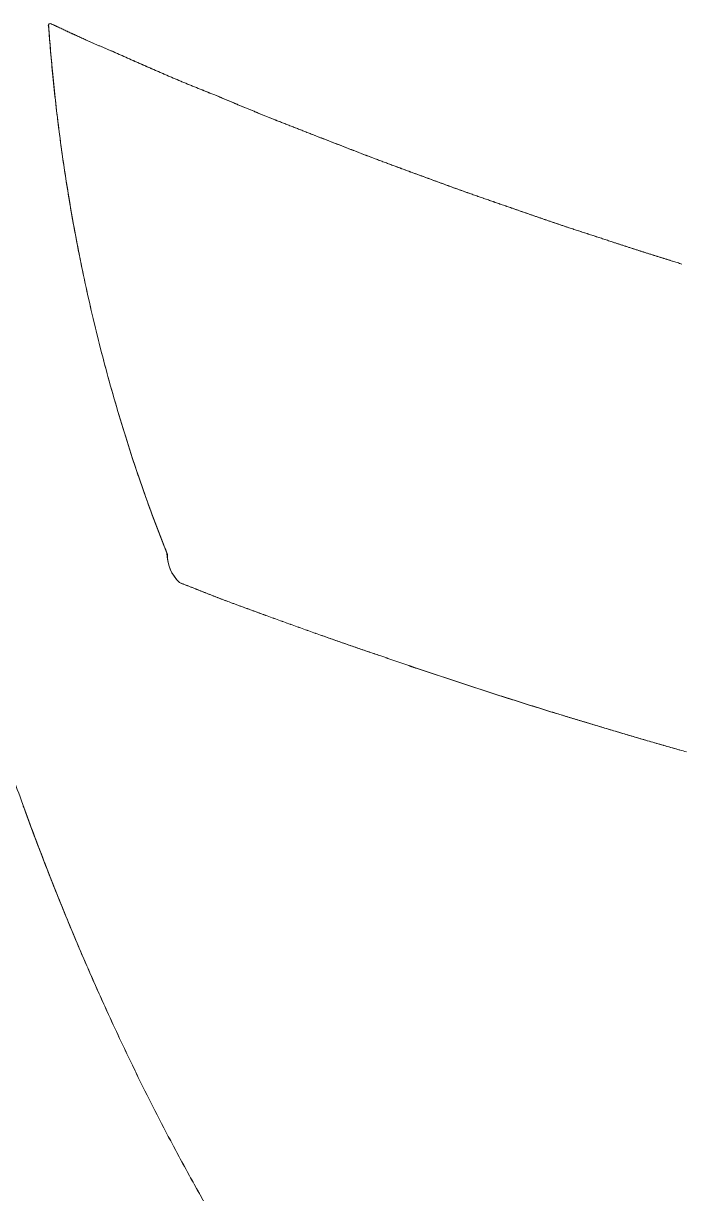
# Model space of a CAD drawing. Header units: millimetres. Extents: x 8533 to 164433, y 5768 to 115327.
# Drawn here: x 56978.9 to 57012.6, y 107603.4 to 107663.5 of the extents above; entities that cross this region are included whole.
import ezdxf

# ---------------------------------------------------------------- set-up
doc = ezdxf.new("R2010")
doc.units = ezdxf.units.MM
doc.header["$LTSCALE"] = 250
doc.layers.add('06_G-ENP_심볼', color=3, linetype='Continuous')
doc.layers.add('G-ENP', color=1, linetype='Continuous')

# ---------------------------------------------------------------- blocks, each defined once
blk = doc.blocks.new('zw$82BC')
at = {"layer": 'G-ENP', "color": 8, "lineweight": 0}
for centre, radius, start, end in [((15.89245, 90.76881), 0.00145, 99.19856, 217.88215), ((15.89227, 90.76907), 0.00116, 90.30004, 208.95713), ((15.43144, 89.76719), 1.10383, 65.24991, 65.32739), ((15.42886, 89.76158), 1.11, 65.24722, 65.32428), ((15.35066, 89.59195), 1.29679, 65.18394, 65.2499), ((15.34705, 89.58414), 1.30539, 65.18169, 65.24722), ((15.23437, 89.34048), 1.57385, 65.12957, 65.18394), ((15.22901, 89.32891), 1.5866, 65.12776, 65.18169), ((17.03564, 90.8482), 1.14716, 183.98364, 184.78293), ((17.03649, 90.84827), 1.14801, 184.01325, 184.81333), ((15.05368, 88.95069), 2.00348, 65.08683, 65.12957), ((15.04495, 88.93186), 2.02424, 65.08545, 65.12776), ((14.73656, 88.26792), 2.7563, 65.05573, 65.08683), ((14.71996, 88.2322), 2.79569, 65.05479, 65.08545), ((14.03984, 86.76999), 4.40833, 65.03625, 65.05573), ((13.99714, 86.67824), 4.50953, 65.03575, 65.05479), ((11.29646, 80.87707), 10.90854, 65.028375, 65.03626), ((11.02787, 80.30023), 11.54485, 65.028305, 65.035755), ((25.88419, 112.20106), 23.64568, 245.028383, 245.032029), ((24.82901, 109.93509), 21.14608, 245.028313, 245.032389), ((18.32017, 95.95626), 5.72619, 245.03204, 245.04713), ((18.25382, 95.81371), 5.56896, 245.0324, 245.04792), ((17.28777, 93.7375), 3.27901, 245.04714, 245.07357), ((17.26614, 93.69098), 3.2277, 245.04793, 245.07478), ((16.87934, 92.85869), 2.30992, 245.07359, 245.11122), ((16.86878, 92.83595), 2.28485, 245.0748, 245.11285), ((16.66127, 92.38865), 1.79176, 245.11124, 245.15993), ((16.65505, 92.37524), 1.77698, 245.11287, 245.16197), ((16.52615, 92.09676), 1.47012, 245.15995, 245.21953), ((16.52208, 92.08796), 1.46041, 245.16199, 245.22197), ((16.4346, 91.89845), 1.25169, 245.21955, 245.28982), ((16.43174, 91.89225), 1.24486, 245.222, 245.29266), ((16.36876, 91.75537), 1.09419, 245.28984, 245.37058), ((16.36665, 91.75078), 1.08914, 245.29268, 245.37382), ((16.31936, 91.64763), 0.97567, 245.37061, 245.4616), ((16.31775, 91.64411), 0.97179, 245.37384, 245.46522), ((16.28112, 91.56387), 0.88359, 245.46163, 245.56263), ((16.27986, 91.56109), 0.88054, 245.46525, 245.56661), ((16.12028, 91.20873), 0.49373, 245.50583, 245.6368), ((16.10691, 91.17926), 0.46136, 245.50729, 245.64504), ((16.00672, 90.95851), 0.21894, 245.69669, 245.97014), ((16.00706, 90.95927), 0.21978, 245.70745, 245.97987), ((16.0167, 90.9809), 0.24346, 245.97012, 246.21628), ((16.01712, 90.98184), 0.24448, 245.97985, 246.22499), ((16.02892, 91.00863), 0.27376, 246.21626, 246.43536), ((16.02944, 91.0098), 0.27503, 246.22497, 246.44306), ((16.0443, 91.04388), 0.31221, 246.43534, 246.62757), ((16.04495, 91.04539), 0.31386, 246.44304, 246.63426), ((16.06434, 91.09025), 0.36274, 246.62755, 246.79307), ((16.06521, 91.09228), 0.36494, 246.63424, 246.79876), ((16.09171, 91.1541), 0.4322, 246.79306, 246.932), ((16.09294, 91.15697), 0.43532, 246.79875, 246.9367), ((16.13158, 91.24771), 0.53395, 246.93199, 247.04446), ((16.13344, 91.25208), 0.5387, 246.93669, 247.04816), ((16.19544, 91.39849), 0.6977, 247.04445, 247.1305), ((16.1986, 91.40597), 0.70581, 247.04816, 247.13321), ((16.31519, 91.68239), 1.00582, 247.1305, 247.19016), ((16.32177, 91.69802), 1.02277, 247.13321, 247.19188), ((16.62409, 92.41687), 1.80261, 247.19016, 247.22342), ((16.64551, 92.46786), 1.85792, 247.19188, 247.22416), ((19.32202, 98.84237), 8.77153, 247.22343, 247.23026), ((19.89982, 100.2187), 10.26423, 247.224165, 247.230001), ((14.75055, 87.95115), 3.0402, 67.21059, 67.23027), ((14.80736, 88.08643), 2.89348, 67.20933, 67.23001), ((15.42833, 89.56436), 1.29039, 67.16429, 67.2106), ((15.43895, 89.58962), 1.26299, 67.16203, 67.20935), ((15.61231, 90.00128), 0.81631, 67.09122, 67.16431), ((15.61665, 90.01157), 0.80515, 67.08796, 67.16205), ((17.05514, 90.84983), 1.16672, 184.78257, 185.60404), ((17.05575, 90.84988), 1.16733, 184.81298, 185.63531), ((15.69838, 90.20494), 0.59522, 66.99119, 67.09125), ((15.70073, 90.21049), 0.58919, 66.98691, 67.08798), ((15.74847, 90.3229), 0.46706, 66.86398, 66.99122), ((15.74995, 90.32637), 0.46329, 66.85867, 66.98694), ((15.78138, 90.39992), 0.3833, 66.70931, 66.86401), ((15.7824, 90.4023), 0.38072, 66.70297, 66.8587), ((15.86153, 90.58881), 0.17812, 65.59888, 66.36488), ((15.85906, 90.58321), 0.18424, 65.58929, 66.34827), ((18.82091, 97.21454), 7.07849, 245.940447, 245.961609), ((18.78858, 97.14209), 6.99915, 245.941126, 245.962528), ((18.15354, 95.7183), 5.44015, 245.96161, 245.98919), ((18.13451, 95.67562), 5.39342, 245.96253, 245.99035), ((17.73902, 94.78776), 4.42147, 245.98919, 246.02319), ((17.7265, 94.75961), 4.39066, 245.99035, 246.02459), ((17.45626, 94.15197), 3.72563, 246.02319, 246.06358), ((17.44738, 94.13198), 3.70376, 246.02459, 246.06522), ((17.25083, 93.68917), 3.21929, 246.06358, 246.11038), ((17.2442, 93.67423), 3.20295, 246.06522, 246.11226), ((17.09465, 93.33658), 2.83365, 246.11038, 246.16359), ((17.08952, 93.32496), 2.82095, 246.11226, 246.16571), ((16.97179, 93.05848), 2.52963, 246.16359, 246.22324), ((16.96768, 93.04918), 2.51946, 246.16571, 246.2256), ((16.8725, 92.83312), 2.28336, 246.22324, 246.28935), ((16.86914, 92.82548), 2.27502, 246.2256, 246.29196), ((16.79051, 92.64644), 2.07947, 246.28935, 246.36196), ((16.78771, 92.64005), 2.0725, 246.29195, 246.36482), ((16.7216, 92.48899), 1.9076, 246.36196, 246.44112), ((16.71923, 92.48356), 1.90167, 246.36481, 246.44422), ((16.66281, 92.35416), 1.76051, 246.44111, 246.52687), ((16.66077, 92.34947), 1.7554, 246.44421, 246.53022), ((16.61202, 92.2372), 1.633, 246.52686, 246.61928), ((16.61025, 92.23311), 1.62854, 246.53021, 246.62288), ((17.06863, 90.85114), 1.18027, 185.60371, 186.44934), ((17.06903, 90.85118), 1.18067, 185.63499, 186.48156), ((16.56767, 92.13461), 1.52123, 246.61927, 246.71842), ((16.56611, 92.131), 1.5173, 246.62287, 246.72227), ((16.52856, 92.04373), 1.4223, 246.71841, 246.82437), ((16.52719, 92.04052), 1.41881, 246.72226, 246.82848), ((16.49381, 91.96255), 1.334, 246.82436, 246.93721), ((16.49258, 91.95967), 1.33086, 246.82847, 246.94158), ((16.4627, 91.88948), 1.25458, 246.9372, 247.05704), ((16.4616, 91.88688), 1.25175, 246.94157, 247.06167), ((16.43467, 91.82327), 1.18268, 247.05703, 247.18397), ((16.43367, 91.8209), 1.18011, 247.06166, 247.18887), ((16.13478, 91.11124), 0.41007, 247.2289, 247.43856), ((16.13199, 91.10459), 0.40286, 247.24249, 247.44908), ((16.5549, 92.11938), 1.50225, 247.39387, 247.44504), ((16.55304, 92.1149), 1.4974, 247.39571, 247.44704), ((16.50909, 92.00909), 1.38282, 247.44504, 247.50071), ((16.50752, 92.00529), 1.3787, 247.44704, 247.50288), ((16.47002, 91.91477), 1.28073, 247.5007, 247.56089), ((16.46867, 91.91149), 1.27718, 247.50288, 247.56324), ((16.43627, 91.83304), 1.1923, 247.56089, 247.62561), ((16.4351, 91.83018), 1.18921, 247.56324, 247.62813), ((16.40679, 91.76142), 1.11486, 247.62561, 247.69489), ((16.40576, 91.75891), 1.11214, 247.62813, 247.69758), ((16.3808, 91.69805), 1.04636, 247.69489, 247.76876), ((16.37988, 91.69581), 1.04394, 247.69758, 247.77162), ((16.35767, 91.64148), 0.98525, 247.76875, 247.84725), ((16.35686, 91.63947), 0.98308, 247.77162, 247.85028), ((16.33696, 91.5906), 0.93031, 247.84724, 247.9304), ((16.33622, 91.58879), 0.92835, 247.85028, 247.93361), ((16.31828, 91.54452), 0.88058, 247.9304, 248.01826), ((16.31761, 91.54287), 0.87881, 247.93361, 248.02165), ((16.30133, 91.50253), 0.8353, 248.01826, 248.11088), ((16.30072, 91.50102), 0.83368, 248.02165, 248.11445), ((16.28587, 91.46405), 0.79383, 248.11087, 248.20831), ((16.28531, 91.46267), 0.79235, 248.11444, 248.21206), ((16.2717, 91.42862), 0.75567, 248.20831, 248.31062), ((16.27119, 91.42734), 0.7543, 248.21206, 248.31456), ((16.25866, 91.39584), 0.7204, 248.31061, 248.41787), ((16.25819, 91.39465), 0.71912, 248.31455, 248.42199), ((16.24662, 91.36538), 0.68765, 248.41786, 248.53013), ((16.24618, 91.36428), 0.68647, 248.42198, 248.53445), ((16.23545, 91.33699), 0.65714, 248.53013, 248.64749), ((16.23505, 91.33596), 0.65603, 248.53444, 248.652), ((16.22506, 91.31042), 0.62861, 248.64748, 248.77003), ((16.22469, 91.30945), 0.62757, 248.65199, 248.77473), ((16.21537, 91.28548), 0.60185, 248.77002, 248.89783), ((16.21502, 91.28457), 0.60088, 248.77472, 248.90274), ((15.97349, 90.6615), 0.06737, 66.14223, 68.04074), ((15.9731, 90.66052), 0.06843, 66.09754, 67.99818), ((17.07676, 90.85206), 1.18845, 186.44905, 187.3207), ((17.07697, 90.85208), 1.18866, 186.48127, 187.35393), ((16.72512, 92.42964), 1.8539, 247.00001, 247.07238), ((16.72611, 92.43197), 1.85643, 247.00277, 247.07504), ((16.75214, 92.49351), 1.92325, 247.07238, 247.1422), ((16.75318, 92.49598), 1.92593, 247.07504, 247.14477), ((16.78072, 92.56132), 1.99684, 247.1422, 247.20951), ((16.78183, 92.56395), 1.99969, 247.14477, 247.21199), ((16.81104, 92.63348), 2.07511, 247.20951, 247.27433), ((16.81221, 92.63628), 2.07814, 247.21199, 247.27671), ((16.84329, 92.71048), 2.15858, 247.27433, 247.33668), ((16.84454, 92.71347), 2.16183, 247.27671, 247.33897), ((16.87769, 92.79286), 2.24786, 247.33668, 247.39659), ((16.87902, 92.79606), 2.25133, 247.33897, 247.39879), ((16.9145, 92.88127), 2.34362, 247.39659, 247.45407), ((16.91593, 92.88471), 2.34735, 247.39879, 247.45618), ((16.95401, 92.97646), 2.44669, 247.45407, 247.50916), ((16.95555, 92.98017), 2.45071, 247.45618, 247.51118), ((16.9966, 93.07931), 2.55801, 247.50916, 247.56186), ((16.99826, 93.08333), 2.56236, 247.51118, 247.56379), ((17.04266, 93.19087), 2.6787, 247.56185, 247.61219), ((17.04447, 93.19524), 2.68343, 247.56379, 247.61403), ((17.09272, 93.31237), 2.81012, 247.61219, 247.66017), ((17.09468, 93.31715), 2.81528, 247.61403, 247.66193), ((17.14735, 93.44533), 2.95386, 247.66017, 247.70581), ((17.1495, 93.45056), 2.95952, 247.66192, 247.70748), ((17.2073, 93.59153), 3.11188, 247.70581, 247.74914), ((17.20966, 93.59731), 3.11812, 247.70748, 247.75072), ((17.27345, 93.75321), 3.28656, 247.74913, 247.79014), ((17.27606, 93.75962), 3.29348, 247.75071, 247.79164), ((17.34689, 93.9331), 3.48087, 247.79014, 247.82885), ((17.34981, 93.94025), 3.48859, 247.79164, 247.83026), ((17.42902, 94.13463), 3.69849, 247.82885, 247.86526), ((17.43229, 94.14267), 3.70717, 247.83026, 247.86658), ((17.52157, 94.36215), 3.94411, 247.86526, 247.89939), ((17.52527, 94.37127), 3.95395, 247.86658, 247.90062), ((17.08013, 90.85248), 1.19185, 187.32042, 188.21986), ((16.06425, 90.77502), 0.07226, 248.40504, 249.63827), ((16.06382, 90.77394), 0.0711, 248.47701, 249.70407), ((15.79807, 90.07502), 0.67665, 69.00608, 69.1313), ((15.79708, 90.07243), 0.67942, 69.00165, 69.12636), ((15.76857, 89.99814), 0.75899, 68.89443, 69.00609), ((15.76732, 89.9949), 0.76247, 68.89051, 69.00165), ((15.73081, 89.90032), 0.86384, 68.79632, 68.89444), ((15.72919, 89.89613), 0.86834, 68.7929, 68.89051), ((15.68085, 89.77155), 1.00197, 68.71172, 68.79632), ((15.67866, 89.76592), 1.00801, 68.70881, 68.7929), ((15.61176, 89.59422), 1.19228, 68.64062, 68.71172), ((15.60865, 89.58625), 1.20083, 68.63822, 68.70881), ((15.5101, 89.33427), 1.4714, 68.58301, 68.64063), ((15.50534, 89.32213), 1.48444, 68.58111, 68.63822), ((15.34603, 88.91598), 1.92071, 68.53888, 68.58301), ((15.33789, 88.89526), 1.94298, 68.53749, 68.58111), ((15.03724, 88.13051), 2.76471, 68.50823, 68.53888), ((15.02026, 88.08737), 2.81107, 68.50734, 68.53749), ((14.24299, 86.11335), 4.9326, 68.49105, 68.50823), ((14.18816, 85.97415), 5.08221, 68.49066, 68.50734), ((7.65228, 69.38951), 22.90825, 68.487347, 68.491045), ((6.32041, 66.01025), 26.54051, 68.487471, 68.490663), ((19.22455, 98.74842), 8.64903, 248.487346, 248.497138), ((19.06854, 98.35251), 8.2235, 248.487469, 248.497769), ((17.38637, 94.08261), 3.63419, 248.49714, 248.52043), ((17.35798, 94.01051), 3.55671, 248.49777, 248.52157), ((16.89729, 92.83971), 2.29853, 248.52043, 248.55725), ((16.88583, 92.81056), 2.26721, 248.52157, 248.5589), ((17.08017, 90.85249), 1.19189, 187.35366, 188.25418), ((16.67102, 92.26359), 1.67957, 248.55725, 248.60762), ((16.66487, 92.24792), 1.66273, 248.5589, 248.60978), ((16.54072, 91.93098), 1.32234, 248.60762, 248.67156), ((16.53689, 91.9212), 1.31185, 248.60977, 248.67423), ((16.45611, 91.71428), 1.08972, 248.67156, 248.74911), ((16.45351, 91.70761), 1.08255, 248.67422, 248.75228), ((16.39681, 91.56181), 0.92612, 248.7491, 248.8403), ((16.39493, 91.55696), 0.92092, 248.75228, 248.84399), ((15.13327, 88.29876), 2.57303, 68.78016, 68.82931), ((15.19967, 88.46998), 2.38939, 68.77648, 68.83011), ((13.64347, 84.45797), 6.69264, 68.772615, 68.791964), ((13.62488, 84.41008), 6.74401, 68.771966, 68.791166), ((13.02406, 82.8633), 8.40338, 68.757218, 68.772613), ((12.99448, 82.78717), 8.48506, 68.756717, 68.771964), ((11.97, 80.15176), 11.31259, 68.745789, 68.757216), ((11.91587, 80.01256), 11.46194, 68.745437, 68.756716), ((9.78191, 74.52633), 17.34858, 68.738341, 68.745788), ((9.65308, 74.19517), 17.70392, 68.738139, 68.745436), ((2.52454, 55.87527), 37.36187, 68.734884, 68.73834), ((1.91025, 54.29671), 39.05573, 68.734832, 68.738138), ((102.43781, 312.60128), 238.12118, 248.7348836, 248.7354256), ((83.7021, 264.45939), 186.46202, 248.7348317, 248.7355238), ((26.37451, 117.15203), 28.3927, 248.735425, 248.739969), ((26.04484, 116.30483), 27.48361, 248.735524, 248.740218), ((21.55132, 104.75565), 15.09106, 248.739969, 248.748517), ((21.45678, 104.5126), 14.83028, 248.740218, 248.748916), ((19.80663, 100.26951), 10.27761, 248.748517, 248.761067), ((19.76259, 100.15625), 10.15609, 248.748916, 248.761616), ((18.9072, 97.95532), 7.79478, 248.761068, 248.777616), ((18.88187, 97.89011), 7.72481, 248.761617, 248.778315), ((18.35927, 96.5443), 6.2811, 248.777617, 248.798156), ((18.34285, 96.502), 6.23572, 248.778316, 248.799005), ((17.99095, 95.59483), 5.26269, 248.79816, 248.82268), ((17.97947, 95.56521), 5.23093, 248.79901, 248.82368), ((17.72675, 94.91286), 4.53134, 248.82268, 248.85117), ((17.71828, 94.891), 4.50789, 248.82368, 248.85232), ((17.52826, 94.39977), 3.98119, 248.85117, 248.88361), ((17.52177, 94.38298), 3.96319, 248.85232, 248.88491), ((17.37391, 94.0001), 3.55275, 248.88362, 248.91999), ((17.36878, 93.98681), 3.53851, 248.88491, 248.92143), ((17.07929, 90.85236), 1.191, 188.21961, 189.14855), ((17.07918, 90.85234), 1.19089, 188.25392, 189.184), ((17.25063, 93.68028), 3.20999, 248.92, 248.96029), ((17.24648, 93.66952), 3.19846, 248.92144, 248.96188), ((17.15005, 93.41881), 2.92985, 248.96029, 249.00447), ((17.14664, 93.40992), 2.92033, 248.96188, 249.00621), ((16.15831, 90.83649), 0.16364, 249.23765, 249.79113), ((16.15747, 90.83427), 0.16127, 249.26777, 249.81984), ((19.66336, 100.23839), 10.19764, 249.558239, 249.566907), ((19.65656, 100.22016), 10.17818, 249.558557, 249.567241), ((19.49175, 99.77777), 9.70609, 249.566907, 249.576005), ((19.48567, 99.76144), 9.68866, 249.567241, 249.576355), ((19.33796, 99.36477), 9.26538, 249.576006, 249.58553), ((19.3325, 99.35011), 9.24974, 249.576356, 249.585896), ((19.19966, 98.99317), 8.86888, 249.585531, 249.595476), ((19.19474, 98.97996), 8.85478, 249.585897, 249.595857), ((19.07489, 98.65777), 8.51103, 249.595477, 249.605837), ((19.07045, 98.64583), 8.49829, 249.595858, 249.606234), ((18.96204, 98.35423), 8.18719, 249.605838, 249.616607), ((18.95802, 98.34342), 8.17565, 249.606234, 249.617019), ((18.85974, 98.07889), 7.89345, 249.616608, 249.627779), ((18.85608, 98.06906), 7.88297, 249.61702, 249.628206), ((18.7668, 97.82862), 7.62648, 249.62778, 249.639346), ((18.76348, 97.81968), 7.61695, 249.628207, 249.639788), ((18.68224, 97.60077), 7.38345, 249.639347, 249.651301), ((18.67922, 97.59263), 7.37476, 249.639789, 249.651757), ((18.6052, 97.39305), 7.16191, 249.651302, 249.663634), ((18.60245, 97.38563), 7.15399, 249.651758, 249.664105), ((18.53495, 97.2035), 6.95975, 249.663635, 249.676338), ((18.53243, 97.19671), 6.95251, 249.664106, 249.676822), ((18.47083, 97.03039), 6.77515, 249.676339, 249.689404), ((18.46853, 97.02419), 6.76854, 249.676823, 249.689901), ((18.41229, 96.87223), 6.6065, 249.689405, 249.702821), ((18.4102, 96.86657), 6.60047, 249.689902, 249.703332), ((18.35885, 96.72772), 6.45243, 249.702822, 249.716581), ((18.35693, 96.72255), 6.44691, 249.703333, 249.717104), ((18.31006, 96.59572), 6.31171, 249.716582, 249.730672), ((18.30832, 96.591), 6.30667, 249.717105, 249.731207), ((18.26556, 96.47522), 6.18325, 249.730673, 249.745084), ((18.26397, 96.47091), 6.17866, 249.731208, 249.745631), ((18.22501, 96.36533), 6.06612, 249.745086, 249.759807), ((16.21596, 90.91872), 0.26079, 249.58389, 249.92713), ((16.29995, 91.14848), 0.50542, 249.91697, 250.16503), ((15.61271, 89.25552), 1.50844, 70.00388, 70.08778), ((15.51971, 88.99994), 1.78041, 69.93573, 70.00678), ((15.51538, 88.98806), 1.79305, 69.93333, 70.00387), ((15.37802, 88.61199), 2.19343, 69.87809, 69.93573), ((15.37138, 88.59385), 2.21274, 69.87619, 69.93332), ((15.14884, 87.98647), 2.85961, 69.83389, 69.87809), ((15.13746, 87.95545), 2.89264, 69.8325, 69.87618), ((14.71682, 86.81013), 4.11277, 69.80317, 69.83389), ((14.69306, 86.74549), 4.18164, 69.80228, 69.83249), ((17.07476, 90.85162), 1.18641, 189.14831, 190.10842), ((13.60474, 83.78708), 7.33388, 69.785949, 69.803172), ((13.52796, 83.57846), 7.55618, 69.785566, 69.802282), ((4.39744, 58.78128), 33.98092, 69.782232, 69.785948), ((2.54254, 53.74414), 39.34873, 69.782355, 69.785565), ((20.59861, 102.77266), 12.89893, 249.782232, 249.792024), ((20.37924, 102.17685), 12.26402, 249.782356, 249.792654), ((18.01616, 95.7568), 5.42288, 249.79202, 249.81532), ((17.97633, 95.64852), 5.3075, 249.79266, 249.81646), ((17.33033, 93.89123), 3.43523, 249.81532, 249.8521), ((17.31428, 93.84752), 3.38867, 249.81646, 249.85374), ((17.01358, 93.02791), 2.51564, 249.8521, 249.90235), ((17.00499, 93.00445), 2.49066, 249.85375, 249.9045), ((16.83157, 92.53049), 1.98596, 249.90235, 249.96602), ((16.82624, 92.51589), 1.97043, 249.9045, 249.96868), ((16.7137, 92.20722), 1.64188, 249.96603, 250.04309), ((16.71008, 92.19728), 1.6313, 249.96868, 250.04624), ((16.63135, 91.98042), 1.40059, 250.0431, 250.13349), ((16.62874, 91.97323), 1.39294, 250.04625, 250.13715), ((16.57072, 91.81264), 1.2222, 250.1335, 250.23718), ((16.56876, 91.80719), 1.2164, 250.13715, 250.24133), ((17.07452, 90.85158), 1.18617, 189.18376, 190.14507), ((16.52435, 91.68359), 1.08506, 250.23719, 250.35407), ((16.52282, 91.67932), 1.08053, 250.24133, 250.35871), ((16.48784, 91.58132), 0.97647, 250.35408, 250.48409), ((16.48662, 91.57789), 0.97284, 250.35872, 250.48923), ((16.45844, 91.49835), 0.88845, 250.4841, 250.62716), ((16.34258, 91.17013), 0.54038, 250.44532, 250.67891), ((16.47602, 91.55069), 0.94366, 250.6741, 250.77091), ((40.73516, 160.91818), 74.43076, 250.7237077, 250.7249285), ((24.82836, 115.43212), 26.24354, 250.724841, 250.728303), ((24.61507, 114.82216), 25.59736, 250.724929, 250.728478), ((21.34563, 105.47125), 15.69137, 250.728303, 250.734094), ((21.26867, 105.25108), 15.45814, 250.728478, 250.734357), ((19.86133, 101.22465), 11.19285, 250.734094, 250.742213), ((19.82204, 101.1122), 11.07373, 250.734357, 250.742563), ((19.0392, 98.87145), 8.70016, 250.742213, 250.752659), ((19.01543, 98.80338), 8.62806, 250.742563, 250.753096), ((18.51716, 97.37634), 7.11653, 250.752659, 250.76543), ((18.50125, 97.33076), 7.06826, 250.753096, 250.765955), ((18.15643, 96.34247), 6.02154, 250.76543, 250.780526), ((18.14505, 96.30984), 5.98698, 250.765955, 250.781138), ((17.89237, 95.58501), 5.21937, 250.78053, 250.79794), ((17.88383, 95.56051), 5.19343, 250.78114, 250.79864), ((17.6908, 95.00626), 4.60653, 250.79794, 250.81768), ((17.68416, 94.98719), 4.58633, 250.79864, 250.81847), ((17.53197, 94.5497), 4.12313, 250.81768, 250.83974), ((17.52666, 94.53443), 4.10696, 250.81847, 250.84061), ((17.40364, 94.18037), 3.73214, 250.83974, 250.86411), ((17.39931, 94.16788), 3.71892, 250.84061, 250.86507), ((17.29786, 93.8755), 3.40944, 250.86411, 250.8908), ((17.29425, 93.86509), 3.39842, 250.86507, 250.89184), ((17.2092, 93.6196), 3.13861, 250.8908, 250.91979), ((17.20615, 93.61079), 3.12929, 250.89184, 250.92092), ((17.13385, 93.40177), 2.90812, 250.91979, 250.95109), ((17.13124, 93.39422), 2.90014, 250.92093, 250.95231), ((17.06906, 93.21413), 2.70961, 250.95109, 250.98469), ((17.06681, 93.2076), 2.7027, 250.95231, 250.986), ((17.01279, 93.05084), 2.5369, 250.9847, 251.0206), ((17.01082, 93.04513), 2.53085, 250.986, 251.02199), ((16.96348, 92.90747), 2.38528, 251.0206, 251.05879), ((16.96175, 92.90243), 2.37995, 251.02199, 251.06027), ((16.1097, 90.41693), 0.24754, 70.89158, 71.2605), ((16.10855, 90.41362), 0.25104, 70.87245, 71.24146), ((17.32791, 93.8963), 3.43894, 250.69009, 250.72676), ((17.32833, 93.8975), 3.44021, 250.69147, 250.72812), ((17.33917, 93.9285), 3.47304, 250.72676, 250.76304), ((17.33959, 93.92972), 3.47433, 250.72812, 250.76439), ((17.35057, 93.96118), 3.50766, 250.76304, 250.79894), ((17.351, 93.96242), 3.50897, 250.76439, 250.80028), ((17.36213, 93.99436), 3.5428, 250.79894, 250.83445), ((17.36257, 93.99562), 3.54413, 250.80028, 250.83578), ((17.37384, 94.02807), 3.57847, 250.83445, 250.86959), ((17.37428, 94.02934), 3.57982, 250.83578, 250.8709), ((17.06702, 90.85024), 1.17855, 190.10819, 191.1011), ((17.06667, 90.85017), 1.1782, 190.14484, 191.13902), ((17.38572, 94.0623), 3.61471, 250.86959, 250.90435), ((17.38617, 94.06359), 3.61608, 250.8709, 250.90565), ((17.39776, 94.09709), 3.65152, 250.90435, 250.93873), ((17.39822, 94.0984), 3.65292, 250.90565, 250.94001), ((17.40998, 94.13244), 3.68893, 250.93873, 250.97273), ((17.41044, 94.13378), 3.69035, 250.94001, 250.974), ((17.42237, 94.16839), 3.72696, 250.97273, 251.00636), ((17.42284, 94.16975), 3.7284, 250.974, 251.00761), ((17.43496, 94.20495), 3.76562, 251.00636, 251.03961), ((17.43543, 94.20633), 3.76708, 251.00761, 251.04085), ((17.44773, 94.24214), 3.80494, 251.03961, 251.0725), ((17.44822, 94.24355), 3.80643, 251.04085, 251.07372), ((17.46071, 94.27998), 3.84495, 251.0725, 251.10501), ((17.4612, 94.28141), 3.84646, 251.07372, 251.10622), ((17.4739, 94.3185), 3.88566, 251.10501, 251.13714), ((17.47439, 94.31996), 3.88721, 251.10622, 251.13834), ((17.4873, 94.35773), 3.92711, 251.13714, 251.16891), ((17.4878, 94.35921), 3.92868, 251.13834, 251.1701), ((17.50092, 94.39768), 3.96932, 251.16891, 251.20032), ((17.50144, 94.39919), 3.97092, 251.1701, 251.20149), ((17.51478, 94.43838), 4.01232, 251.20032, 251.23135), ((17.5153, 94.43993), 4.01395, 251.20149, 251.23251), ((17.52888, 94.47987), 4.05614, 251.23135, 251.26202), ((17.52941, 94.48145), 4.0578, 251.23251, 251.26316), ((16.2794, 90.79341), 0.16369, 250.91304, 251.66775), ((16.27896, 90.79205), 0.16226, 250.93525, 251.68961), ((17.82012, 95.5433), 5.15721, 252.01717, 252.03539), ((17.83868, 95.60052), 5.21736, 252.01795, 252.03597), ((18.5324, 97.74012), 7.46662, 252.035398, 252.04796), ((18.57204, 97.86241), 7.59517, 252.035972, 252.048321), ((20.44224, 103.63478), 13.66295, 252.047965, 252.054817), ((20.5784, 104.05513), 14.1048, 252.048325, 252.054962), ((42.25609, 170.9901), 84.46255, 252.0548202, 252.0559269), ((48.57261, 190.49451), 104.96427, 252.0549658, 252.0558563), ((10.06819, 71.59593), 20.01359, 72.051265, 72.055929), ((10.34256, 72.44304), 19.12315, 72.050977, 72.055859), ((13.48583, 82.14646), 8.92332, 72.040814, 72.051266), ((13.54196, 82.31968), 8.74123, 72.040309, 72.050978), ((14.4682, 85.17721), 5.73733, 72.024571, 72.040814), ((14.4916, 85.24939), 5.66145, 72.02385, 72.04031), ((14.93386, 86.61247), 4.22842, 72.00254, 72.02457), ((14.94661, 86.65174), 4.18714, 72.0016, 72.02385), ((15.20523, 87.44778), 3.35015, 71.97473, 72.00254), ((15.21322, 87.47236), 3.3243, 71.97358, 72.0016), ((15.38265, 87.99301), 2.77676, 71.94118, 71.97473), ((15.38812, 88.0098), 2.75911, 71.93981, 71.97357), ((15.50753, 88.376), 2.37393, 71.90191, 71.94117), ((15.51149, 88.38816), 2.36114, 71.90032, 71.9398), ((15.60004, 88.65908), 2.07613, 71.85697, 71.9019), ((15.60304, 88.66826), 2.06646, 71.85518, 71.90032), ((15.6712, 88.87625), 1.84759, 71.80642, 71.85697), ((15.67355, 88.88341), 1.84005, 71.80442, 71.85517), ((15.72754, 89.04767), 1.66715, 71.75033, 71.80642), ((15.72943, 89.0534), 1.66112, 71.74811, 71.80441), ((15.77316, 89.18602), 1.52147, 71.68876, 71.75032), ((15.7747, 89.19069), 1.51655, 71.68634, 71.74811), ((15.81078, 89.2997), 1.40173, 71.6218, 71.68875), ((15.81206, 89.30357), 1.39766, 71.61918, 71.68633), ((15.84226, 89.39446), 1.30188, 71.54954, 71.62179), ((15.84334, 89.3977), 1.29846, 71.54673, 71.61917), ((16.39063, 91.03492), 0.42782, 251.41523, 251.63863), ((16.38918, 91.03059), 0.42324, 251.42383, 251.65232), ((16.89766, 92.57774), 2.05181, 251.77253, 251.83315), ((16.89769, 92.57786), 2.05194, 251.77481, 251.83543), ((16.89868, 92.58088), 2.05511, 251.83315, 251.89371), ((16.89872, 92.58099), 2.05523, 251.83543, 251.89598), ((16.89971, 92.58402), 2.05841, 251.89371, 251.9542), ((16.89975, 92.58414), 2.05854, 251.89598, 251.95647), ((16.90074, 92.58717), 2.06173, 251.9542, 252.01463), ((16.90078, 92.58729), 2.06185, 251.95647, 252.0169), ((16.90176, 92.59034), 2.06506, 252.01463, 252.07499), ((16.9018, 92.59045), 2.06518, 252.0169, 252.07726), ((16.90279, 92.59351), 2.06839, 252.07499, 252.13529), ((16.90283, 92.59363), 2.06852, 252.07726, 252.13755), ((17.05653, 90.84817), 1.16786, 191.10088, 192.1282), ((17.05609, 90.84808), 1.16741, 191.1388, 192.16744), ((16.90382, 92.5967), 2.07174, 252.13529, 252.19552), ((16.90386, 92.59682), 2.07187, 252.13755, 252.19778), ((16.90485, 92.59989), 2.0751, 252.19552, 252.25569), ((16.90488, 92.60001), 2.07523, 252.19778, 252.25794), ((16.90587, 92.6031), 2.07847, 252.25569, 252.31579), ((16.90591, 92.60322), 2.07859, 252.25794, 252.31804), ((16.9069, 92.60632), 2.08185, 252.31579, 252.37583), ((16.90694, 92.60644), 2.08197, 252.31804, 252.37808), ((16.90793, 92.60955), 2.08524, 252.37583, 252.4358), ((16.90796, 92.60967), 2.08536, 252.37808, 252.43805), ((16.90895, 92.61279), 2.08864, 252.4358, 252.4957), ((16.90899, 92.61292), 2.08877, 252.43805, 252.49795), ((16.90998, 92.61605), 2.09205, 252.4957, 252.55555), ((16.91002, 92.61617), 2.09218, 252.49795, 252.55779), ((16.911, 92.61931), 2.09547, 252.55555, 252.61532), ((16.91104, 92.61943), 2.0956, 252.55779, 252.61757), ((16.91203, 92.62259), 2.0989, 252.61532, 252.67503), ((16.91207, 92.62271), 2.09903, 252.61757, 252.67727), ((16.91305, 92.62587), 2.10234, 252.67503, 252.73468), ((16.91309, 92.626), 2.10247, 252.67727, 252.73692), ((16.91408, 92.62917), 2.1058, 252.73468, 252.79426), ((16.91412, 92.62929), 2.10593, 252.73692, 252.7965), ((16.12853, 90.0882), 0.55383, 72.69925, 72.92222), ((16.13405, 90.10599), 0.53521, 72.69029, 72.91869), ((15.93715, 89.48279), 1.18877, 72.4921, 72.56998), ((15.93444, 89.47418), 1.19779, 72.48948, 72.56678), ((15.84895, 89.20318), 1.48196, 72.4294, 72.49213), ((15.84484, 89.19017), 1.4956, 72.42734, 72.48951), ((15.70754, 88.75661), 1.95038, 72.38159, 72.42943), ((15.70055, 88.73457), 1.9735, 72.38008, 72.42737), ((15.44359, 87.92545), 2.82245, 72.34845, 72.38161), ((15.42915, 87.88003), 2.87011, 72.34749, 72.38011), ((14.77453, 85.82287), 5.02891, 72.3298, 72.34847), ((17.04371, 90.84542), 1.15475, 192.12799, 193.1913), ((17.04319, 90.8453), 1.15421, 192.16723, 193.23192), ((17.02897, 90.84195), 1.1396, 193.1911, 194.29197), ((17.02838, 90.84181), 1.139, 193.23172, 194.33403), ((17.01266, 90.8378), 1.12278, 194.29177, 195.43172), ((17.01203, 90.83763), 1.12212, 194.33384, 195.47528), ((16.99516, 90.83296), 1.10461, 195.43154, 196.61205), ((16.99448, 90.83277), 1.10391, 195.4751, 196.65716), ((16.97677, 90.82747), 1.08543, 196.61188, 197.8344), ((16.97607, 90.82726), 1.08469, 196.65699, 197.88111), ((16.95782, 90.82137), 1.06552, 197.83424, 199.10012), ((16.9571, 90.82113), 1.06476, 197.88095, 199.14849), ((16.93858, 90.81471), 1.04515, 199.09998, 200.41051), ((16.93785, 90.81445), 1.04438, 199.14835, 200.46058), ((16.91932, 90.80754), 1.0246, 200.41039, 201.76674), ((16.9186, 90.80726), 1.02383, 200.46046, 201.81855), ((15.99376, 90.42734), 0.02599, 179.45529, 226.55839), ((15.99305, 90.4266), 0.02494, 179.6945, 226.74056), ((15.65815, 89.58628), 0.88144, 68.74089, 68.87052), ((15.65637, 89.58171), 0.88635, 68.73641, 68.8653), ((15.60193, 89.4418), 1.03647, 68.63099, 68.74085), ((15.59939, 89.43529), 1.04346, 68.62726, 68.73637), ((15.51874, 89.22918), 1.26479, 68.5412, 68.63096), ((15.51484, 89.21925), 1.27546, 68.53822, 68.62722), ((15.38429, 88.88715), 1.6323, 68.4718, 68.54117), ((15.37763, 88.87024), 1.65047, 68.46959, 68.5382), ((15.13272, 88.24942), 2.31786, 68.42303, 68.47178), ((15.11897, 88.21461), 2.35528, 68.4216, 68.46957), ((14.50058, 86.65094), 4.0368, 68.39507, 68.42301), ((14.4578, 86.54283), 4.15306, 68.39443, 68.42158), ((10.06744, 75.45694), 16.07665, 68.388049, 68.395056), ((9.31802, 73.56495), 18.11166, 68.388194, 68.394414), ((18.94936, 97.87643), 8.03811, 248.388043, 248.402047), ((18.79136, 97.47747), 7.60901, 248.388189, 248.402982), ((17.17274, 93.38872), 3.21153, 248.40205, 248.43708), ((17.14671, 93.32293), 3.14077, 248.40298, 248.43881), ((16.73046, 92.26955), 2.00813, 248.43709, 248.49312), ((16.72026, 92.2437), 1.98035, 248.43881, 248.49563), ((16.53066, 91.7625), 1.46313, 248.49314, 248.57008), ((16.52528, 91.74883), 1.44845, 248.49565, 248.57337), ((16.41744, 91.47404), 1.15325, 248.57009, 248.6678), ((16.41414, 91.46562), 1.14422, 248.57339, 248.67187), ((16.34496, 91.28845), 0.95401, 248.66782, 248.78609), ((16.34275, 91.28277), 0.94792, 248.67189, 248.79093), ((16.29489, 91.15945), 0.81564, 248.78612, 248.9247), ((16.29331, 91.15538), 0.81127, 248.79096, 248.9303), ((16.25846, 91.06492), 0.71433, 248.92474, 249.08332), ((16.25729, 91.06187), 0.71106, 248.93033, 249.08966), ((16.23095, 90.99295), 0.63728, 249.08337, 249.2616), ((16.23005, 90.99058), 0.63475, 249.08971, 249.26867), ((16.20959, 90.93654), 0.57696, 249.26165, 249.45913), ((16.20888, 90.93466), 0.57496, 249.26872, 249.46692), ((15.74179, 89.68312), 0.76091, 69.45207, 69.59015), ((15.75095, 89.70754), 0.73483, 69.44872, 69.58912), ((16.17078, 90.82466), 0.45858, 249.32375, 249.4625), ((16.1714, 90.82629), 0.46032, 249.32921, 249.46743), ((16.18886, 90.87292), 0.51011, 249.4625, 249.58722), ((16.18962, 90.87494), 0.51227, 249.46743, 249.59163), ((16.2114, 90.93347), 0.57472, 249.58722, 249.6979), ((16.21235, 90.93605), 0.57747, 249.59163, 249.70179), ((16.24033, 91.01168), 0.65812, 249.6979, 249.79455), ((16.24158, 91.01507), 0.66172, 249.70179, 249.79791), ((16.27893, 91.11656), 0.76987, 249.79456, 249.87717), ((16.28063, 91.1212), 0.77481, 249.79791, 249.87999), ((16.33314, 91.2645), 0.92743, 249.87717, 249.94574), ((16.3356, 91.27124), 0.93461, 249.87999, 249.94804), ((16.41501, 91.4888), 1.1662, 249.94574, 250.00026), ((16.41891, 91.49949), 1.17758, 249.94804, 250.00203), ((16.5534, 91.86903), 1.57083, 250.00026, 250.04073), ((16.56049, 91.88851), 1.59156, 250.00203, 250.04198), ((16.83854, 92.65417), 2.40615, 250.04074, 250.06715), ((16.85526, 92.70025), 2.45517, 250.04198, 250.06787), ((17.77141, 95.22658), 5.14249, 250.06716, 250.07951), ((17.84959, 95.44223), 5.37187, 250.06787, 250.07971), ((3.32459, 55.36222), 37.2589, 70.07781, 70.079516), ((6.3258, 63.64333), 28.45072, 70.077472, 70.079706), ((14.64806, 86.60515), 4.02727, 70.06203, 70.07781), ((14.69255, 86.72784), 3.89676, 70.06117, 70.07747), ((15.29577, 88.39074), 2.12783, 70.03218, 70.06203), ((15.30841, 88.42554), 2.0908, 70.03078, 70.06117), ((15.5288, 89.03208), 1.44547, 69.98823, 70.03218), ((15.53468, 89.04825), 1.42826, 69.98631, 70.03078), ((15.649, 89.36212), 1.09422, 69.9302, 69.98824), ((15.65239, 89.37141), 1.08433, 69.92774, 69.98631), ((15.72246, 89.56321), 0.88013, 69.85805, 69.9302), ((15.72467, 89.56924), 0.87371, 69.85507, 69.92774), ((15.7721, 89.69854), 0.73598, 69.7718, 69.85806), ((15.77365, 89.70277), 0.73148, 69.76829, 69.85507), ((16.33315, 91.22013), 0.88574, 249.74992, 249.86655), ((16.34031, 91.23966), 0.90655, 249.7551, 249.87726), ((17.65249, 94.82378), 4.72332, 249.88696, 249.94238), ((17.64858, 94.81308), 4.71193, 249.88897, 249.94453), ((17.55432, 94.55489), 4.43707, 249.94238, 250.00145), ((17.55086, 94.54541), 4.42698, 249.94453, 250.00374), ((17.46731, 94.31582), 4.18265, 250.00145, 250.06418), ((17.46423, 94.30735), 4.17365, 250.00374, 250.06661), ((17.38961, 94.10161), 3.95479, 250.06418, 250.13058), ((17.38686, 94.09399), 3.94669, 250.0666, 250.13315), ((17.31977, 93.90834), 3.74929, 250.13058, 250.20068), ((17.31728, 93.90145), 3.74196, 250.13315, 250.20338), ((17.2566, 93.73289), 3.56281, 250.20068, 250.27449), ((17.25435, 93.72661), 3.55614, 250.20338, 250.27733), ((17.19917, 93.57271), 3.39265, 250.27449, 250.35204), ((17.19712, 93.56697), 3.38655, 250.27733, 250.35502), ((17.1467, 93.42573), 3.23658, 250.35204, 250.43336), ((17.14482, 93.42045), 3.23097, 250.35502, 250.43648), ((17.09854, 93.29024), 3.09279, 250.43335, 250.51847), ((17.09681, 93.28536), 3.08761, 250.43648, 250.52174), ((17.05417, 93.16481), 2.95974, 250.51847, 250.60742), ((17.05257, 93.16028), 2.95494, 250.52174, 250.61083), ((17.01313, 93.04823), 2.83615, 250.60741, 250.70023), ((17.01165, 93.04402), 2.83169, 250.61083, 250.70379), ((16.97506, 92.93951), 2.72096, 250.70023, 250.79696), ((16.97368, 92.93557), 2.71678, 250.70379, 250.80067), ((16.93962, 92.83777), 2.61322, 250.79695, 250.89764), ((16.93834, 92.83408), 2.60931, 250.80066, 250.90149), ((16.90655, 92.74227), 2.51216, 250.89763, 251.00231), ((16.90535, 92.7388), 2.50849, 250.90149, 251.00632), ((16.8756, 92.65239), 2.41709, 251.00231, 251.11104), ((16.87448, 92.64911), 2.41364, 251.00632, 251.1152), ((16.84658, 92.56756), 2.32744, 251.11104, 251.22387), ((16.84552, 92.56446), 2.32417, 251.1152, 251.22819), ((16.8193, 92.48731), 2.24268, 251.22387, 251.34086), ((16.81831, 92.48438), 2.23959, 251.22818, 251.34533), ((16.0064, 90.07424), 0.30364, 70.96136, 71.69211), ((16.00977, 90.08402), 0.29329, 70.94958, 71.68264), ((16.58148, 91.71385), 1.4339, 250.61089, 250.66595), ((16.58313, 91.71856), 1.4389, 250.61305, 250.66791), ((16.63006, 91.8523), 1.58063, 250.66595, 250.71585), ((16.63208, 91.85807), 1.58675, 250.66792, 250.71762), ((16.69006, 92.0238), 1.76233, 250.71585, 250.76057), ((16.69259, 92.03104), 1.76999, 250.71762, 250.76214), ((16.76607, 92.24159), 1.993, 250.76057, 250.80007), ((16.76932, 92.25091), 2.00287, 250.76214, 250.80145), ((16.86549, 92.52707), 2.29529, 250.80008, 250.83435), ((16.86982, 92.53951), 2.30847, 250.80146, 250.83554), ((17.00109, 92.91724), 2.70835, 250.83435, 250.86338), ((17.00715, 92.93468), 2.72682, 250.83554, 250.86437), ((17.1971, 93.48209), 3.30625, 250.86338, 250.88715), ((17.20617, 93.50826), 3.33394, 250.86437, 250.88794), ((17.50546, 94.37193), 4.248, 250.88715, 250.90564), ((17.52051, 94.4154), 4.294, 250.88794, 250.90623), ((18.0617, 95.97877), 5.9484, 250.905637, 250.918833), ((18.09142, 96.06466), 6.03928, 250.906228, 250.919225), ((19.36594, 99.74921), 9.93804, 250.918834, 250.926728), ((19.44993, 99.99207), 10.19501, 250.919226, 250.926921), ((26.02653, 119.01291), 30.32072, 250.926729, 250.929316), ((26.8537, 121.40542), 32.85218, 250.926922, 250.92931), ((6.72347, 63.17662), 28.75804, 70.92659, 70.929316), ((7.36422, 65.0299), 26.79712, 70.926384, 70.92931), ((12.93583, 81.14381), 9.74716, 70.918547, 70.92659), ((13.01299, 81.36691), 9.5111, 70.918141, 70.926384), ((14.20424, 84.8106), 5.86719, 70.905187, 70.918547), ((14.23249, 84.89221), 5.78082, 70.904582, 70.918141), ((14.75061, 86.38889), 4.197, 70.88651, 70.90519), ((14.76513, 86.43079), 4.15265, 70.88571, 70.90458), ((15.05492, 87.26698), 3.26767, 70.86252, 70.88651), ((15.06373, 87.29241), 3.24076, 70.86152, 70.88571), ((15.24887, 87.82591), 2.67606, 70.83323, 70.86252), ((15.25479, 87.84295), 2.65801, 70.83202, 70.86152), ((16.18519, 90.52003), 0.17614, 250.86918, 251.63433), ((16.18876, 90.5305), 0.1872, 250.9052, 251.67251), ((19.62297, 100.85247), 11.06547, 251.597439, 251.625879), ((19.59558, 100.77008), 10.97865, 251.598399, 251.627063), ((19.0162, 99.02571), 9.14058, 251.625879, 251.660315), ((18.99754, 98.96946), 9.08131, 251.627063, 251.661724), ((18.59035, 97.74103), 7.78715, 251.660315, 251.700743), ((18.57683, 97.70019), 7.74413, 251.661724, 251.702377), ((18.27524, 96.78819), 6.78356, 251.700743, 251.747162), ((18.26501, 96.7572), 6.75092, 251.702378, 251.749021), ((18.03285, 96.05323), 6.00967, 251.747162, 251.799568), ((18.02484, 96.02891), 5.98405, 251.749021, 251.801651), ((17.84077, 95.46902), 5.39469, 251.79957, 251.85796), ((17.83433, 95.44942), 5.37405, 251.80165, 251.86027), ((17.68493, 94.99343), 4.89422, 251.85796, 251.92233), ((17.67966, 94.97729), 4.87724, 251.86027, 251.92486), ((17.55608, 94.5987), 4.47899, 251.92233, 251.99268), ((17.55168, 94.58518), 4.46477, 251.92486, 251.99544), ((17.44787, 94.26578), 4.12892, 251.99269, 252.06902), ((17.44414, 94.2543), 4.11685, 251.99544, 252.072), ((17.35577, 93.98118), 3.82979, 252.06902, 252.15132), ((17.35258, 93.9713), 3.81941, 252.072, 252.15453), ((17.27652, 93.73507), 3.57124, 252.15132, 252.2396), ((17.27377, 93.72648), 3.56221, 252.15453, 252.24303), ((17.20767, 93.52011), 3.34552, 252.2396, 252.33385), ((17.20526, 93.51257), 3.33761, 252.24303, 252.33751), ((17.14736, 93.33073), 3.14676, 252.33385, 252.43407), ((17.14524, 93.32406), 3.13977, 252.33751, 252.43795), ((17.09413, 93.1626), 2.97041, 252.43407, 252.54026), ((17.09226, 93.15665), 2.96418, 252.43795, 252.54436), ((17.04687, 93.01232), 2.81288, 252.54026, 252.65241), ((17.04519, 93.00699), 2.80729, 252.54436, 252.65674), ((17.00465, 92.87719), 2.67131, 252.65242, 252.77053), ((17.00316, 92.87238), 2.66627, 252.65674, 252.77508), ((16.96677, 92.75502), 2.5434, 252.77053, 252.8946), ((16.96542, 92.75066), 2.53883, 252.77508, 252.89938), ((12.66893, 78.75034), 12.10592, 72.928465, 72.948942), ((13.19526, 80.46396), 10.3133, 72.928695, 72.951773), ((16.49421, 91.20367), 0.92168, 252.87479, 252.93159), ((16.49458, 91.20486), 0.92292, 252.87697, 252.93368), ((16.5046, 91.2375), 0.95706, 252.9316, 252.98614), ((16.50501, 91.23886), 0.95848, 252.93369, 252.98814), ((16.51645, 91.27625), 0.99759, 252.98615, 253.03834), ((16.51693, 91.27781), 0.99922, 252.98815, 253.04026), ((16.53002, 91.32074), 1.0441, 253.03835, 253.08812), ((16.53057, 91.32254), 1.04598, 253.04027, 253.08994), ((16.5456, 91.37197), 1.09764, 253.08812, 253.13538), ((16.54623, 91.37404), 1.09981, 253.08994, 253.13711), ((16.56355, 91.43118), 1.15951, 253.13539, 253.18007), ((16.56427, 91.43358), 1.16202, 253.13711, 253.1817), ((16.58434, 91.49997), 1.23138, 253.18008, 253.22212), ((16.58519, 91.50276), 1.2343, 253.1817, 253.22364), ((16.60859, 91.5804), 1.31539, 253.22212, 253.26146), ((16.60958, 91.58368), 1.31882, 253.22365, 253.26288), ((16.6371, 91.6752), 1.41438, 253.26146, 253.29805), ((16.63827, 91.67908), 1.41843, 253.26289, 253.29937), ((16.67094, 91.78799), 1.53213, 253.29805, 253.33184), ((16.67234, 91.79263), 1.53698, 253.29937, 253.33306), ((16.7116, 91.92377), 1.67387, 253.33185, 253.3628), ((16.71328, 91.9294), 1.67974, 253.33306, 253.36391), ((16.76115, 92.08958), 1.84693, 253.3628, 253.3909), ((16.76322, 92.09651), 1.85416, 253.36391, 253.39189), ((16.82262, 92.29568), 2.062, 253.3909, 253.4161), ((16.82522, 92.30438), 2.07108, 253.3919, 253.41699), ((16.90062, 92.55759), 2.33528, 253.4161, 253.4384), ((16.90396, 92.5688), 2.34697, 253.41699, 253.43919), ((17.00245, 92.90001), 2.69252, 253.4384, 253.4578), ((17.00688, 92.91491), 2.70806, 253.43919, 253.45847), ((17.14048, 93.36471), 3.17729, 253.4578, 253.47428), ((17.14661, 93.38538), 3.19885, 253.45847, 253.47484), ((17.33739, 94.02839), 3.86956, 253.47428, 253.48786), ((17.34642, 94.05884), 3.90133, 253.47484, 253.48831), ((16.16901, 90.08838), 0.24004, 72.92475, 73.40057), ((16.16341, 90.06977), 0.25947, 72.90865, 73.38107), ((17.03491, 92.92149), 2.72244, 253.01206, 253.1132), ((17.03587, 92.92462), 2.72572, 253.01591, 253.11693), ((17.06129, 93.00838), 2.81325, 253.1132, 253.21103), ((17.06232, 93.01178), 2.8168, 253.11693, 253.21464), ((17.08973, 93.10262), 2.91169, 253.21104, 253.30553), ((17.09084, 93.10631), 2.91554, 253.21464, 253.30901), ((17.12045, 93.20506), 3.01864, 253.30553, 253.39666), ((17.12165, 93.20908), 3.02283, 253.30901, 253.40001), ((17.15373, 93.31668), 3.13511, 253.39666, 253.48439), ((17.15503, 93.32106), 3.13968, 253.40002, 253.48762), ((17.18989, 93.43862), 3.2623, 253.48439, 253.5687), ((17.1913, 93.44342), 3.2673, 253.48762, 253.57179), ((17.22929, 93.57224), 3.40161, 253.5687, 253.64955), ((17.23084, 93.5775), 3.40709, 253.5718, 253.65252), ((17.27238, 93.71912), 3.55468, 253.64956, 253.72694), ((17.27408, 93.72492), 3.56072, 253.65252, 253.72978), ((17.7471, 90.94491), 1.99226, 198.83717, 200.03354), ((17.31969, 93.88118), 3.7235, 253.72695, 253.80084), ((17.32155, 93.88758), 3.73017, 253.72978, 253.80355), ((17.37184, 94.06069), 3.91043, 253.80084, 253.87123), ((17.3739, 94.0678), 3.91784, 253.80355, 253.87381), ((17.4296, 94.26043), 4.11835, 253.87123, 253.9381), ((17.43189, 94.26836), 4.12661, 253.87381, 253.94054), ((17.49391, 94.48378), 4.35078, 253.9381, 254.00142), ((17.49646, 94.49267), 4.36003, 253.94054, 254.00373), ((17.56592, 94.73494), 4.61206, 254.00143, 254.0612), ((17.56879, 94.74498), 4.6225, 254.00373, 254.06338), ((17.64709, 95.01917), 4.90765, 254.0612, 254.11742), ((17.67758, 90.91959), 1.91827, 199.98792, 201.21279), ((17.6749, 90.91858), 1.91541, 200.03334, 201.25935), ((17.60693, 90.89216), 1.84248, 201.21258, 202.4688), ((17.60431, 90.89111), 1.83966, 201.25915, 202.51658), ((17.53806, 90.86367), 1.76795, 202.46858, 203.758), ((17.53551, 90.86258), 1.76518, 202.51636, 203.80706), ((17.47112, 90.8342), 1.69481, 203.75777, 205.08233), ((17.46865, 90.83307), 1.69209, 203.80683, 205.13274), ((17.40627, 90.80384), 1.62321, 205.08209, 206.44379), ((17.40388, 90.80268), 1.62055, 205.13251, 206.49564), ((17.34366, 90.77269), 1.55328, 206.44354, 207.84446), ((17.34136, 90.77151), 1.55069, 206.49539, 207.89782), ((17.28343, 90.74086), 1.48515, 207.84421, 209.2865), ((17.28122, 90.73966), 1.48263, 207.89758, 209.34146), ((17.2257, 90.70848), 1.41896, 209.28625, 210.7721), ((17.22359, 90.70726), 1.41652, 209.34121, 210.82874)]:
    blk.add_arc(centre, radius, start, end, dxfattribs=at)

msp = doc.modelspace()

# ---------------------------------------------------------------- block references
at = {"layer": '06_G-ENP_심볼', "color": 0, "xscale": 79.36842069133647, "yscale": 79.36842069133647, "zscale": 79.36842069133647}
msp.add_blockref('zw$82BC', (55718.946, 100459.202, -0.324), dxfattribs=at)

doc.saveas('drawing.dxf')
